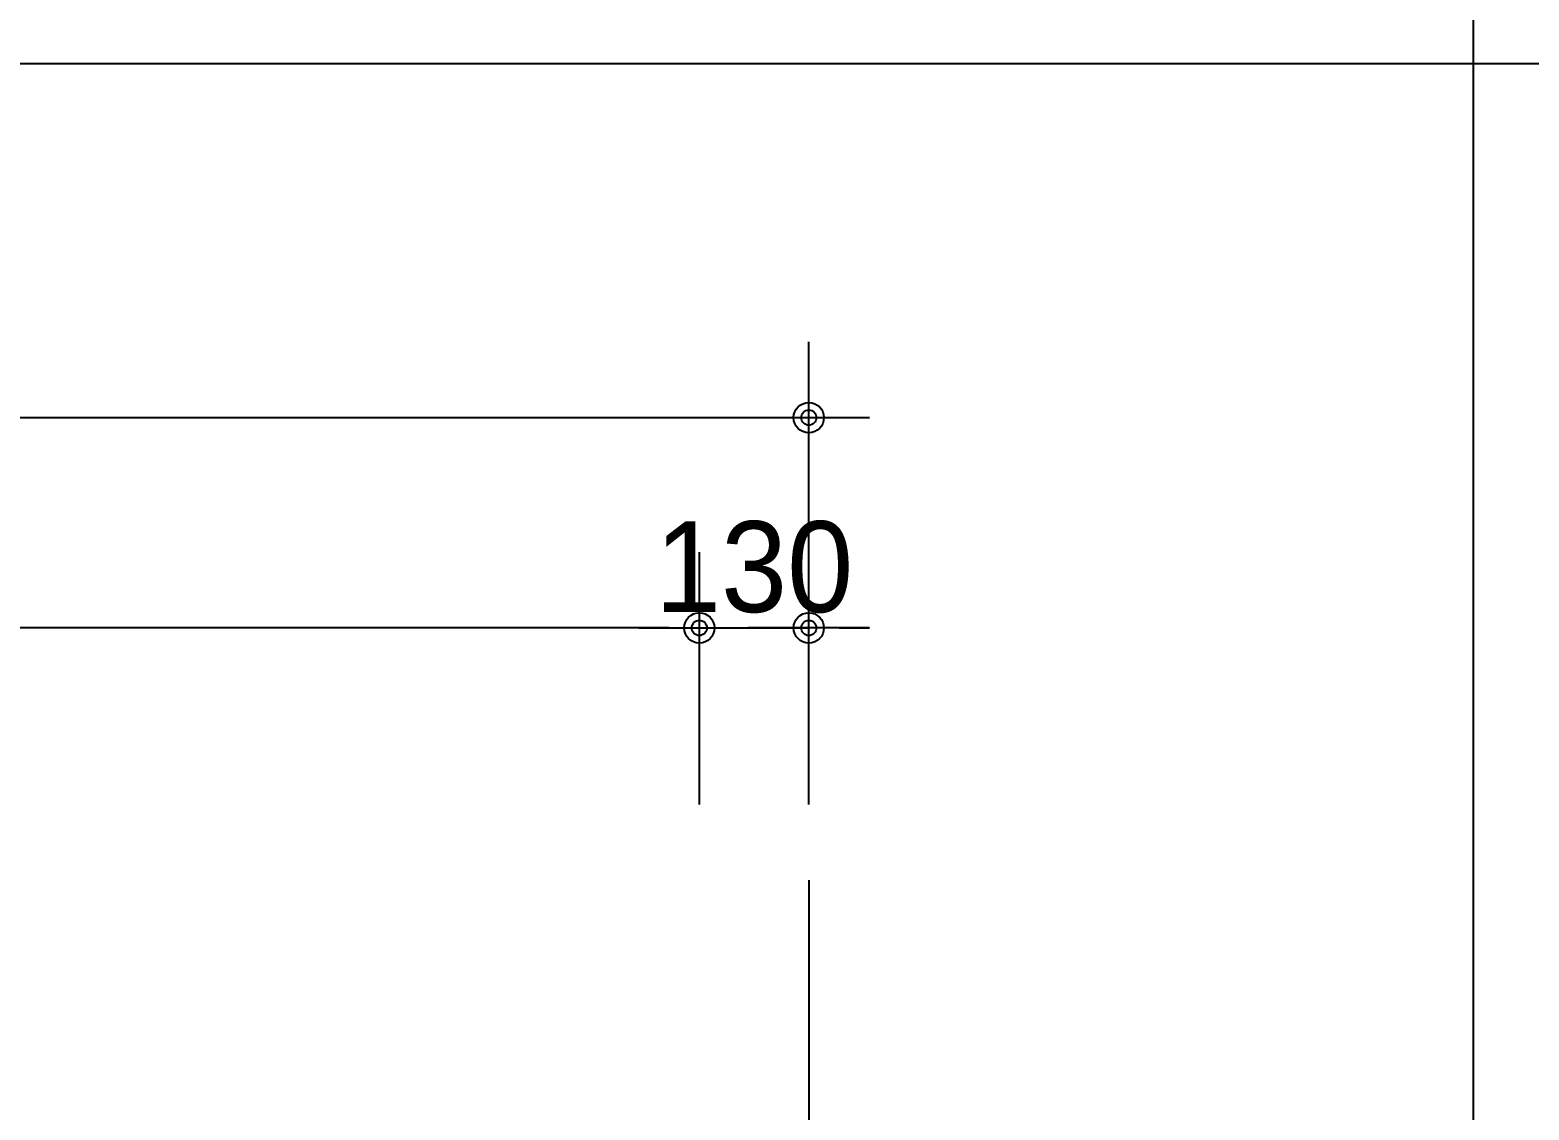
# Model space of a CAD drawing. Header units: millimetres. Extents: x 555 to 100215, y 750 to 17024.
# Drawn here: x 79870 to 81651, y 4105 to 5389 of the extents above; entities that cross this region are included whole.
import ezdxf

# ---------------------------------------------------------------- set-up
doc = ezdxf.new("R2010")
doc.units = ezdxf.units.MM
doc.linetypes.add('CEN', pattern=[35, 30, -2, 1, -2])
doc.layers.add('$ZCDB_AUDIT_GENERATED_600D18', color=7, linetype='Continuous')
doc.layers.add('CEN', color=1, linetype='CEN')
doc.styles.add('나눔고딕', font='')
doc.styles.get('나눔고딕').set_extended_font_data('Dotum')
doc.dimstyles.new('DIM_600(외부치수)', dxfattribs={"dimscale": 400, "dimtxt": 3.3, "dimasz": 1, "dimexe": 2, "dimexo": 2, "dimgap": 1, "dimtad": 1, "dimdec": 0, "dimdsep": 46, "dimlunit": 6, "dimtxsty": '나눔고딕', "dimblk1": 'DIMDOT', "dimblk2": 'DIMDOT', "dimsah": 1, "dimcen": 2.5, "dimdle": 1.5, "dimclrd": 8, "dimclre": 8, "dimclrt": 3, "dimadec": 0, "dimazin": 0, "dimtfac": 1, "dimtdec": 0, "dimtix": 1, "dimtmove": 2, "dimatfit": 3, "dimldrblk": 'DIMDOT', "dimfxl": 1, "dimtvp": 1, "dimtolj": 1, "dimtzin": 0, "dimarcsym": 0})

# ---------------------------------------------------------------- blocks, each defined once
blk = doc.blocks.new('DIMDOT')
at = {"color": 0}
blk.add_line((-2, 0), (2, 0), dxfattribs=at)
for radius in [0.5, 0.25]:
    blk.add_circle((0, 0), radius, dxfattribs=at)
blk = doc.blocks.new('*D513')
at = {"layer": '$ZCDB_AUDIT_GENERATED_600D18', "color": 8, "lineweight": -2, "transparency": 16777216}
for p, q in [((77475.2, 4467.9), (77475.2, 5017.9)), ((80795.2, 4467.9), (80795.2, 5017.9)), ((77511.2, 4927.9), (80759.2, 4927.9))]:
    blk.add_line(p, q, dxfattribs=at)
at = {"layer": 'Defpoints', "color": 0, "transparency": 16777216}
for p in [(80795.2, 4927.9), (77475.2, 4377.9, 0), (80795.2, 4377.9, 0)]:
    blk.add_point(p, dxfattribs=at)
at = {"layer": '$ZCDB_AUDIT_GENERATED_600D18', "color": 8, "lineweight": -2, "transparency": 16777216, "xscale": 36, "yscale": 36, "zscale": 36, "rotation": 180}
blk.add_blockref('DIMDOT', (77475.2, 4927.9), dxfattribs=at)
at = {"layer": '$ZCDB_AUDIT_GENERATED_600D18', "color": 8, "lineweight": -2, "transparency": 16777216, "xscale": 36, "yscale": 36, "zscale": 36}
blk.add_blockref('DIMDOT', (80795.2, 4927.9), dxfattribs=at)
at = {"layer": '$ZCDB_AUDIT_GENERATED_600D18', "color": 3, "transparency": 16777216, "insert": (79135.2, 5010.4), "char_height": 108, "attachment_point": 5, "style": '나눔고딕'}
blk.add_mtext('\\A1;3,320', dxfattribs=at)
blk = doc.blocks.new('*D517')
at = {"layer": '$ZCDB_AUDIT_GENERATED_600D18', "color": 8, "lineweight": -2, "transparency": 16777216}
for p, q in [((80665.2, 4467.9, 0), (80665.2, 4767.9, 0)), ((80795.2, 4467.9, 0), (80795.2, 4767.9, 0)), ((80629.2, 4677.9, 0), (80593.2, 4677.9, 0)), ((80665.2, 4677.9, 0), (80795.2, 4677.9, 0)), ((80831.2, 4677.9, 0), (80867.2, 4677.9, 0))]:
    blk.add_line(p, q, dxfattribs=at)
at = {"layer": 'Defpoints', "color": 0, "transparency": 16777216}
for p in [(80795.2, 4677.9, 0), (80665.2, 4377.9, 0), (80795.2, 4377.9, 0)]:
    blk.add_point(p, dxfattribs=at)
at = {"layer": '$ZCDB_AUDIT_GENERATED_600D18', "color": 8, "lineweight": -2, "transparency": 16777216, "xscale": 36, "yscale": 36, "zscale": 36}
blk.add_blockref('DIMDOT', (80665.2, 4677.9, 0), dxfattribs=at)
at = {"layer": '$ZCDB_AUDIT_GENERATED_600D18', "color": 8, "lineweight": -2, "transparency": 16777216, "xscale": 36, "yscale": 36, "zscale": 36, "rotation": 180}
blk.add_blockref('DIMDOT', (80795.2, 4677.9, 0), dxfattribs=at)
at = {"layer": '$ZCDB_AUDIT_GENERATED_600D18', "color": 3, "transparency": 16777216, "insert": (80730.2, 4750, 0), "char_height": 108, "attachment_point": 5, "style": '나눔고딕'}
blk.add_mtext('\\A1;130', dxfattribs=at)
blk = doc.blocks.new('*D518')
at = {"layer": '$ZCDB_AUDIT_GENERATED_600D18', "color": 8, "lineweight": -2, "transparency": 16777216}
for p, q in [((77605.2, 4467.9, 0), (77605.2, 4767.9, 0)), ((80665.2, 4467.9, 0), (80665.2, 4767.9, 0)), ((80629.2, 4677.9, 0), (77641.2, 4677.9, 0))]:
    blk.add_line(p, q, dxfattribs=at)
at = {"layer": 'Defpoints', "color": 0, "transparency": 16777216}
for p in [(77605.2, 4677.9, 0), (77605.2, 4377.9, 0), (80665.2, 4377.9, 0)]:
    blk.add_point(p, dxfattribs=at)
at = {"layer": '$ZCDB_AUDIT_GENERATED_600D18', "color": 8, "lineweight": -2, "transparency": 16777216, "xscale": 36, "yscale": 36, "zscale": 36, "rotation": 180}
blk.add_blockref('DIMDOT', (77605.2, 4677.9, 0), dxfattribs=at)
at = {"layer": '$ZCDB_AUDIT_GENERATED_600D18', "color": 8, "lineweight": -2, "transparency": 16777216, "xscale": 36, "yscale": 36, "zscale": 36}
blk.add_blockref('DIMDOT', (80665.2, 4677.9, 0), dxfattribs=at)
at = {"layer": '$ZCDB_AUDIT_GENERATED_600D18', "color": 3, "transparency": 16777216, "insert": (79135.2, 4760.4, 0), "char_height": 108, "attachment_point": 5, "style": '나눔고딕'}
blk.add_mtext('\\A1;3,060', dxfattribs=at)

msp = doc.modelspace()

# ---------------------------------------------------------------- linework, layer by layer
at = {"color": 3}
for p, q in [((81585, 750), (81585, 9946.87)), ((97875, 5348.44), (76155, 5348.44))]:
    msp.add_line(p, q, dxfattribs=at)
at = {"layer": 'CEN', "ltscale": 10}
msp.add_line((80795.22, 4377.95, 0), (80795.22, 1479.95, 0), dxfattribs=at)

# ---------------------------------------------------------------- dimensions: what is measured, and where the dimension line sits
at = {"layer": '$ZCDB_AUDIT_GENERATED_600D18'}
for base, p1, picture, middle in [((80795.22, 4927.95, 0), (77475.22, 4377.95, 0), '*D513', (79135.22, 5010.43, 0)), ((80795.22, 4677.95, 0), (80665.22, 4377.95, 0), '*D517', (80730.22, 4750.02, 0))]:
    dim = msp.add_linear_dim(base=base, p1=p1, p2=(80795.22, 4377.95, 0), dimstyle='DIM_600(외부치수)', override={"dimscale": 300, "dimtxt": 0.36, "dimasz": 0.12, "dimexe": 0.3, "dimexo": 0.3, "dimgap": 0.06, "dimdec": 1, "dimblk1": 'DIMDOT', "dimblk2": 'DIMDOT', "dimdle": 0.06}, dxfattribs=at)
    dim.commit()
    dim.dimension.update_dxf_attribs({"geometry": picture, "text_midpoint": middle})
dim = msp.add_linear_dim(base=(77605.22, 4677.95, 0), p1=(80665.22, 4377.95, 0), p2=(77605.22, 4377.95, 0), angle=180, dimstyle='DIM_600(외부치수)', override={"dimscale": 300, "dimtxt": 0.36, "dimasz": 0.12, "dimexe": 0.3, "dimexo": 0.3, "dimgap": 0.06, "dimdec": 1, "dimblk1": 'DIMDOT', "dimblk2": 'DIMDOT', "dimdle": 0.06}, dxfattribs=at)
dim.commit()
dim.dimension.update_dxf_attribs({"geometry": '*D518', "text_midpoint": (79135.22, 4760.43, 0)})

doc.saveas('drawing.dxf')
